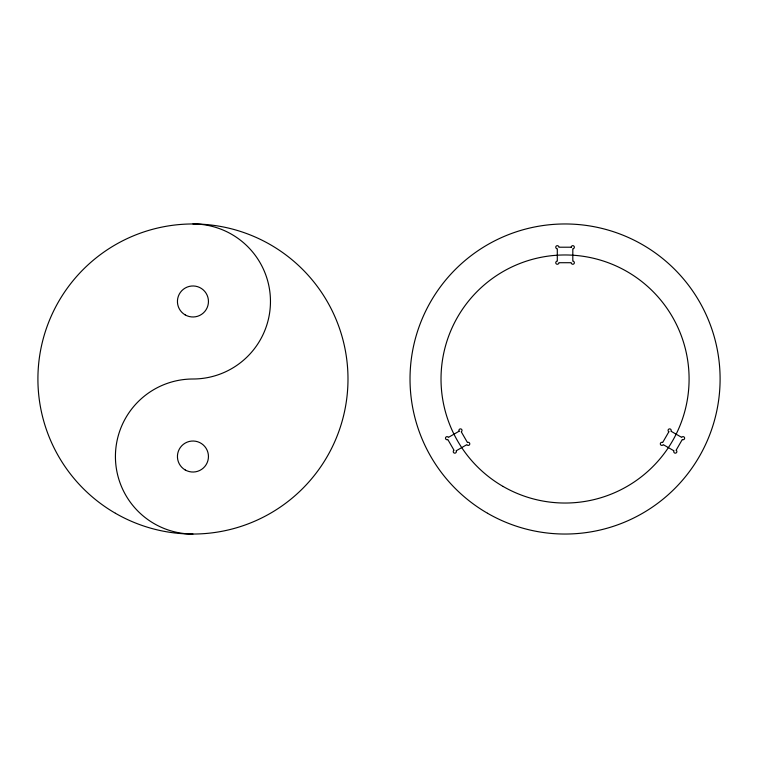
<?xml version="1.0" encoding="UTF-8"?>
<svg xmlns="http://www.w3.org/2000/svg" width="758" height="758" viewBox="0 0 758 758"><rect width="100%" height="100%" fill="white"/><g stroke="black" fill="none" stroke-linecap="round" stroke-linejoin="round"><path stroke-width="1.14" d="M192.949 534.049A77.524 77.524 0 0 1 115.424 456.524A77.524 77.524 0 0 1 192.949 379A77.524 77.524 0 0 0 270.464 301.476A77.524 77.524 0 0 0 192.949 223.951M668.859 431.776L662.663 442.511A1.554 1.554 0 0 0 660.54 443.079A1.554 1.554 0 0 0 661.109 445.202A1.554 1.554 0 0 0 663.222 444.633L673.966 450.83A1.554 1.554 0 0 0 674.535 452.952A1.554 1.554 0 0 0 676.657 452.384A1.554 1.554 0 0 0 676.089 450.261L682.285 439.526A1.554 1.554 0 0 0 684.408 438.958A1.554 1.554 0 0 0 683.839 436.835A1.554 1.554 0 0 0 681.717 437.404L670.982 431.207A1.554 1.554 0 0 0 670.413 429.085A1.554 1.554 0 0 0 668.291 429.653A1.554 1.554 0 0 0 668.859 431.776M459.13 431.207L448.385 437.404A1.554 1.554 0 0 0 446.272 436.835A1.554 1.554 0 0 0 445.704 438.958A1.554 1.554 0 0 0 447.817 439.526L454.023 450.261A1.554 1.554 0 0 0 453.455 452.384A1.554 1.554 0 0 0 455.577 452.952A1.554 1.554 0 0 0 456.145 450.83L466.881 444.633A1.554 1.554 0 0 0 469.003 445.202A1.554 1.554 0 0 0 469.572 443.079A1.554 1.554 0 0 0 467.449 442.511L461.252 431.776A1.554 1.554 0 0 0 461.811 429.653A1.554 1.554 0 0 0 459.699 429.085A1.554 1.554 0 0 0 459.13 431.207M571.257 247.212L558.854 247.212A1.554 1.554 0 0 0 557.301 245.658A1.554 1.554 0 0 0 555.756 247.212A1.554 1.554 0 0 0 557.301 248.766L557.301 261.169A1.554 1.554 0 0 0 555.756 262.713A1.554 1.554 0 0 0 557.301 264.267A1.554 1.554 0 0 0 558.854 262.713L571.257 262.713A1.554 1.554 0 0 0 572.811 264.267A1.554 1.554 0 0 0 574.356 262.713A1.554 1.554 0 0 0 572.811 261.169L572.811 248.766A1.554 1.554 0 0 0 574.356 247.212A1.554 1.554 0 0 0 572.811 245.658A1.554 1.554 0 0 0 571.257 247.212M503.037 486.418A124.037 124.037 0 0 0 689.088 379A124.037 124.037 0 0 0 503.037 271.582A124.037 124.037 0 0 0 503.037 486.418M487.536 513.27A155.049 155.049 0 0 0 720.1 379A155.049 155.049 0 0 0 487.536 244.73A155.049 155.049 0 0 0 487.536 513.27M185.189 469.951A15.501 15.501 0 0 0 208.45 456.524A15.501 15.501 0 0 0 185.189 443.098A15.501 15.501 0 0 0 185.189 469.951M185.189 314.902A15.501 15.501 0 0 0 208.45 301.476A15.501 15.501 0 0 0 185.189 288.049A15.501 15.501 0 0 0 185.189 314.902M115.424 513.27A155.049 155.049 0 0 0 347.988 379A155.049 155.049 0 0 0 115.424 244.73A155.049 155.049 0 0 0 115.424 513.27"/></g></svg>
